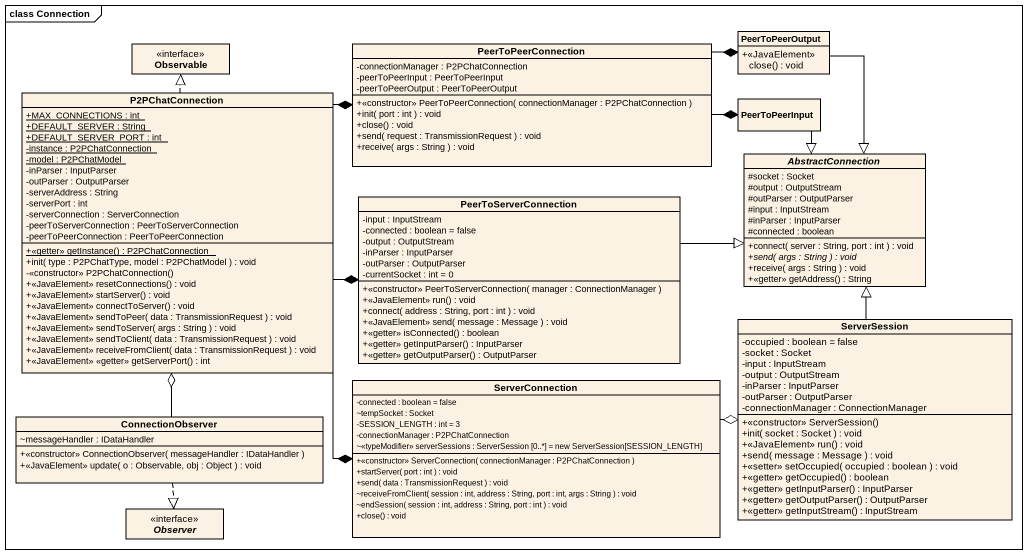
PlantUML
@startuml
mainframe class Connection
hide circle
hide empty members
skinparam classAttributeIconSize 0
class PeerToPeerOutput {
  +<<JavaElement>> close() : void
}
interface Observable
class PeerToPeerConnection {
  -connectionManager : P2PChatConnection
  -peerToPeerInput : PeerToPeerInput
  -peerToPeerOutput : PeerToPeerOutput
  +<<constructor>> PeerToPeerConnection( connectionManager : P2PChatConnection )
  +init( port : int ) : void
  +close() : void
  +send( request : TransmissionRequest ) : void
  +receive( args : String ) : void
}
class P2PChatConnection {
  {static} +MAX_CONNECTIONS : int
  {static} +DEFAULT_SERVER : String
  {static} +DEFAULT_SERVER_PORT : int
  {static} -instance : P2PChatConnection
  {static} -model : P2PChatModel
  -inParser : InputParser
  -outParser : OutputParser
  -serverAddress : String
  -serverPort : int
  -serverConnection : ServerConnection
  -peerToServerConnection : PeerToServerConnection
  -peerToPeerConnection : PeerToPeerConnection
  {static} +<<getter>> getInstance() : P2PChatConnection
  +init( type : P2PChatType, model : P2PChatModel ) : void
  -<<constructor>> P2PChatConnection()
  +<<JavaElement>> resetConnections() : void
  +<<JavaElement>> startServer() : void
  +<<JavaElement>> connectToServer() : void
  +<<JavaElement>> sendToPeer( data : TransmissionRequest ) : void
  +<<JavaElement>> sendToServer( args : String ) : void
  +<<JavaElement>> sendToClient( data : TransmissionRequest ) : void
  +<<JavaElement>> receiveFromClient( data : TransmissionRequest ) : void
  +<<JavaElement>> <<getter>> getServerPort() : int
}
class PeerToPeerInput
abstract class AbstractConnection {
  #socket : Socket
  #output : OutputStream
  #outParser : OutputParser
  #input : InputStream
  #inParser : InputParser
  #connected : boolean
  +connect( server : String, port : int ) : void
  {abstract} +send( args : String ) : void
  +receive( args : String ) : void
  +<<getter>> getAddress() : String
}
class PeerToServerConnection {
  -input : InputStream
  -connected : boolean = false
  -output : OutputStream
  -inParser : InputParser
  -outParser : OutputParser
  -currentSocket : int = 0
  +<<constructor>> PeerToServerConnection( manager : ConnectionManager )
  +<<JavaElement>> run() : void
  +connect( address : String, port : int ) : void
  +<<JavaElement>> send( message : Message ) : void
  +<<getter>> isConnected() : boolean
  +<<getter>> getInputParser() : InputParser
  +<<getter>> getOutputParser() : OutputParser
}
class ServerSession {
  -occupied : boolean = false
  -socket : Socket
  -input : InputStream
  -output : OutputStream
  -inParser : InputParser
  -outParser : OutputParser
  -connectionManager : ConnectionManager
  +<<constructor>> ServerSession()
  +init( socket : Socket ) : void
  +<<JavaElement>> run() : void
  +send( message : Message ) : void
  +<<setter>> setOccupied( occupied : boolean ) : void
  +<<getter>> getOccupied() : boolean
  +<<getter>> getInputParser() : InputParser
  +<<getter>> getOutputParser() : OutputParser
  +<<getter>> getInputStream() : InputStream
}
class ServerConnection {
  -connected : boolean = false
  ~tempSocket : Socket
  -SESSION_LENGTH : int = 3
  -connectionManager : P2PChatConnection
  ~<<typeModifier>> serverSessions : ServerSession [0..*] = new ServerSession[SESSION_LENGTH]
  +<<constructor>> ServerConnection( connectionManager : P2PChatConnection )
  +startServer( port : int ) : void
  +send( data : TransmissionRequest ) : void
  ~receiveFromClient( session : int, address : String, port : int, args : String ) : void
  ~endSession( session : int, address : String, port : int ) : void
  +close() : void
}
class ConnectionObserver {
  ~messageHandler : IDataHandler
  +<<constructor>> ConnectionObserver( messageHandler : IDataHandler )
  +<<JavaElement>> update( o : Observable, obj : Object ) : void
}
interface Observer
PeerToPeerOutput *-left- PeerToPeerConnection
PeerToPeerOutput --|> AbstractConnection
PeerToPeerConnection *-left- P2PChatConnection
P2PChatConnection .up.|> Observable
P2PChatConnection o-- ConnectionObserver
PeerToPeerInput *-left- PeerToPeerConnection
PeerToPeerInput --|> AbstractConnection
PeerToServerConnection *-left- P2PChatConnection
PeerToServerConnection -right-|> AbstractConnection
ServerSession -up-|> AbstractConnection
ServerSession o-left- ServerConnection
ServerConnection *-up- P2PChatConnection
ConnectionObserver ..|> Observer
@enduml
